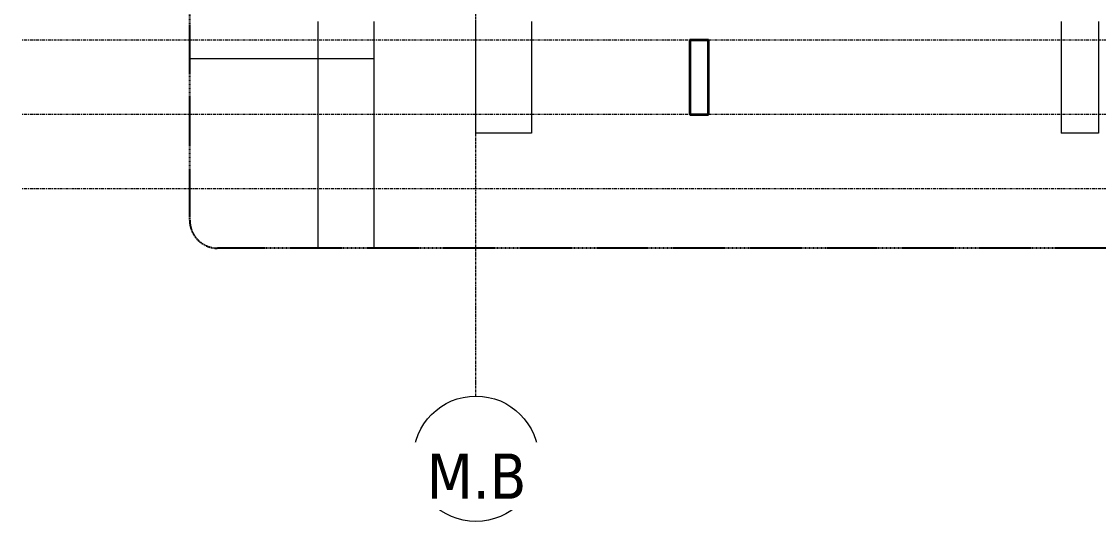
# Model space of a CAD drawing. Header units: millimetres. Extents: x 68650 to 268645, y -2410 to 17645.
# Drawn here: x 189979 to 195774, y -2191 to 500 of the extents above; entities that cross this region are included whole.
import ezdxf

# ---------------------------------------------------------------- set-up
doc = ezdxf.new("R2010")
doc.units = ezdxf.units.MM
for name, pattern in [('Centre', [31.75, 6.35, -4.7625, 15.875, -4.7625]), ('Grid Line', [22.225, 12.7, -3.175, 3.175, -3.175]), ('Hidden', [7.14375, 4.7625, -2.38125])]:
    doc.linetypes.add(name, pattern=pattern)
for name, color, linetype, lineweight in [('0-3', 10, 'Continuous', 5), ('A-DETL-GENF', 92, 'Continuous', 18), ('A-DETL-GENF-2', 92, 'Hidden', 25), ('A-FLOR-1', 7, 'Continuous', 18), ('A-FLOR-LEVL-2', 51, 'Centre', 9), ('A-WALL-2', 250, 'Continuous', 35), ('L-SITE-WALL-1', 7, 'Continuous', 18), ('S-COLS', 52, 'Continuous', 18), ('S-COLS-2', 7, 'Continuous', 18), ('S-GRID-1', 1, 'Grid Line', 9), ('S-GRID-IDEN', 1, 'Continuous', 9)]:
    doc.layers.add(name, color=color, linetype=linetype, lineweight=lineweight)
doc.styles.add('Tahoma_B', font='tahomabd.ttf', dxfattribs={"height": 243.75})

# ---------------------------------------------------------------- blocks, each defined once
blk = doc.blocks.new('NCV_TKTC_KET CAU_rvt-4-TKCS_NHÀ MÁY PHÁT ĐIỆN - MẶT ĐỨNG 4')
at = {"layer": 'A-FLOR-1'}
for p, q in [((-14936.9, 500), (-14936.9, 300)), ((-14936.9, 300), (-15928.2, 300))]:
    blk.add_line(p, q, dxfattribs=at)
at = {"layer": 'L-SITE-WALL-1'}
for p, q in [((-15236.9, 300), (-15928.2, 300)), ((-15236.9, -720), (-15236.9, 300))]:
    blk.add_line(p, q, dxfattribs=at)
at = {"layer": 'S-COLS-2'}
for p, q in [((-15236.9, 300), (-15236.9, 500)), ((-14936.9, 500), (-14936.9, -720)), ((-15236.9, -720), (-15236.9, 300))]:
    blk.add_line(p, q, dxfattribs=at)
blk = doc.blocks.new('BORDER VIEW - BORDER VIEW-2322026-TKCS_NHÀ MÁY PHÁT ĐIỆN - MẶT ĐỨNG 4')
at = {"layer": 'A-DETL-GENF-2'}
for p, q in [((-15928.2, -570), (-15928.2, 6342.2)), ((-7361.5, -720), (-15778.2, -720))]:
    blk.add_line(p, q, dxfattribs=at)
blk.add_arc((-15778.2, -570), 150, 180, 270, dxfattribs=at)
blk = doc.blocks.new('Grid - M_Grid Head - Circle-353313-TKCS_NHÀ MÁY PHÁT ĐIỆN - MẶT ĐỨNG 4')
at = {"layer": 'S-GRID-IDEN'}
blk.add_circle((-14388.2, -1853.5), 337.5, dxfattribs=at)

msp = doc.modelspace()

# ---------------------------------------------------------------- linework, layer by layer
at = {"layer": 'A-FLOR-LEVL-2'}
for p, q in [((199831.2, 400), (189979.1, 400)), ((200783.7, 0), (189979.1, 0)), ((199831.2, -400), (189979.1, -400))]:
    msp.add_line(p, q, dxfattribs=at)
at = {"layer": 'A-WALL-2'}
for p, q in [((193575.5, 400), (193575.5, 0)), ((193675.5, 400), (193575.5, 400)), ((193675.5, 0), (193675.5, 400)), ((193575.5, 0), (193675.5, 0))]:
    msp.add_line(p, q, dxfattribs=at)
at = {"layer": 'S-COLS'}
for p, q in [((192424.2, -100), (192424.2, 500)), ((192724.2, 500), (192724.2, -100)), ((195574.2, 500), (195574.2, -100)), ((195774.2, 500), (195774.2, -100)), ((192724.2, -100), (192424.2, -100)), ((195774.2, -100), (195574.2, -100))]:
    msp.add_line(p, q, dxfattribs=at)
at = {"layer": 'S-GRID-1'}
for p, q in [((192424.2, 359), (192424.2, 5456.3)), ((192424.2, -1516), (192424.2, 359))]:
    msp.add_line(p, q, dxfattribs=at)

# ---------------------------------------------------------------- block references
at = {"layer": '0-3'}
msp.add_blockref('NCV_TKTC_KET CAU_rvt-4-TKCS_NHÀ MÁY PHÁT ĐIỆN - MẶT ĐỨNG 4', (206812.5, 0), dxfattribs=at)
at = {"layer": 'A-DETL-GENF'}
msp.add_blockref('BORDER VIEW - BORDER VIEW-2322026-TKCS_NHÀ MÁY PHÁT ĐIỆN - MẶT ĐỨNG 4', (206812.5, 0), dxfattribs=at)
at = {"layer": 'S-GRID-IDEN'}
msp.add_blockref('Grid - M_Grid Head - Circle-353313-TKCS_NHÀ MÁY PHÁT ĐIỆN - MẶT ĐỨNG 4', (206812.5, 0), dxfattribs=at)

# ---------------------------------------------------------------- next in the draw order: texts
at = {"layer": 'S-GRID-IDEN', "insert": (192427.4, -1947.1), "char_height": 243.75, "width": 635.25, "attachment_point": 5, "line_spacing_factor": 0.996129, "style": 'Tahoma_B', "bg_fill": 3, "box_fill_scale": 1.25, "bg_fill_color": 256, "bg_fill_true_color": 13158600, "bg_fill_transparency": 0}
msp.add_mtext('\\pt952.49944,1904.99888,2857.50075,3810.00019,4762.49962,5714.99906,6667.50094,7620.00037,8572.49981,9524.99925,10477.50113,11430.00056,12382.5,13334.99944,14287.49888,15240.00075,16192.50019,17144.99963,18097.49906,19050.00094,20002.50038,20954.99981,21907.49925,22860.00113,23812.50056,24765,25717.49944,26669.99887,27622.50075,28575.00019,29527.49963,30479.99906;M.B', dxfattribs=at)

doc.saveas('drawing.dxf')
